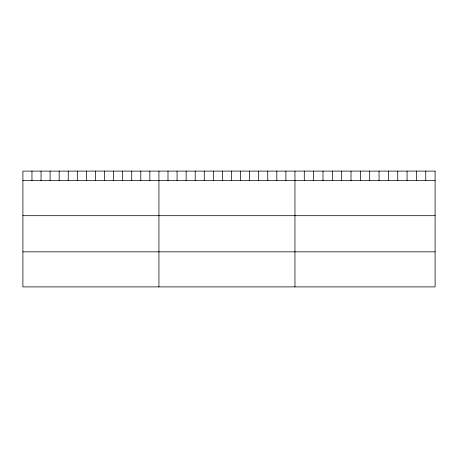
<?xml version="1.0" encoding="UTF-8"?>
<svg xmlns="http://www.w3.org/2000/svg" width="458" height="458" viewBox="0 0 458 458"><rect width="100%" height="100%" fill="white"/><g stroke="black" fill="none" stroke-linecap="round" stroke-linejoin="round"><path stroke-width="0.69" d="M22.9 180.612L435.1 180.612M22.9 215.689L435.1 215.689M22.9 251.831L435.1 251.831M425.757 171.097L425.757 180.612M416.414 171.097L416.414 180.612M407.07 171.097L407.07 180.612M397.727 171.097L397.727 180.612M388.384 171.097L388.384 180.612M379.041 171.097L379.041 180.612M369.698 171.097L369.698 180.612M360.354 171.097L360.354 180.612M351.011 171.097L351.011 180.612M341.668 171.097L341.668 180.612M332.325 171.097L332.325 180.612M322.982 171.097L322.982 180.612M313.638 171.097L313.638 180.612M304.295 171.097L304.295 180.612M294.952 171.097L294.952 286.903M285.884 171.097L285.884 180.612M276.815 171.097L276.815 180.612M267.747 171.097L267.747 180.612M258.678 171.097L258.678 180.612M249.61 171.097L249.61 180.612M240.542 171.097L240.542 180.612M231.473 171.097L231.473 180.612M222.405 171.097L222.405 180.612M213.336 171.097L213.336 180.612M204.268 171.097L204.268 180.612M195.2 171.097L195.2 180.612M186.131 171.097L186.131 180.612M177.063 171.097L177.063 180.612M167.994 171.097L167.994 180.612M158.926 171.097L158.926 286.903M149.858 171.097L149.858 180.612M140.789 171.097L140.789 180.612M131.721 171.097L131.721 180.612M122.652 171.097L122.652 180.612M113.584 171.097L113.584 180.612M104.516 171.097L104.516 180.612M95.447 171.097L95.447 180.612M86.379 171.097L86.379 180.612M77.31 171.097L77.31 180.612M68.242 171.097L68.242 180.612M59.174 171.097L59.174 180.612M50.105 171.097L50.105 180.612M41.037 171.097L41.037 180.612M31.968 171.097L31.968 180.612M435.1 171.097L22.9 171.097L22.9 286.903L435.1 286.903L435.1 171.097"/></g></svg>
